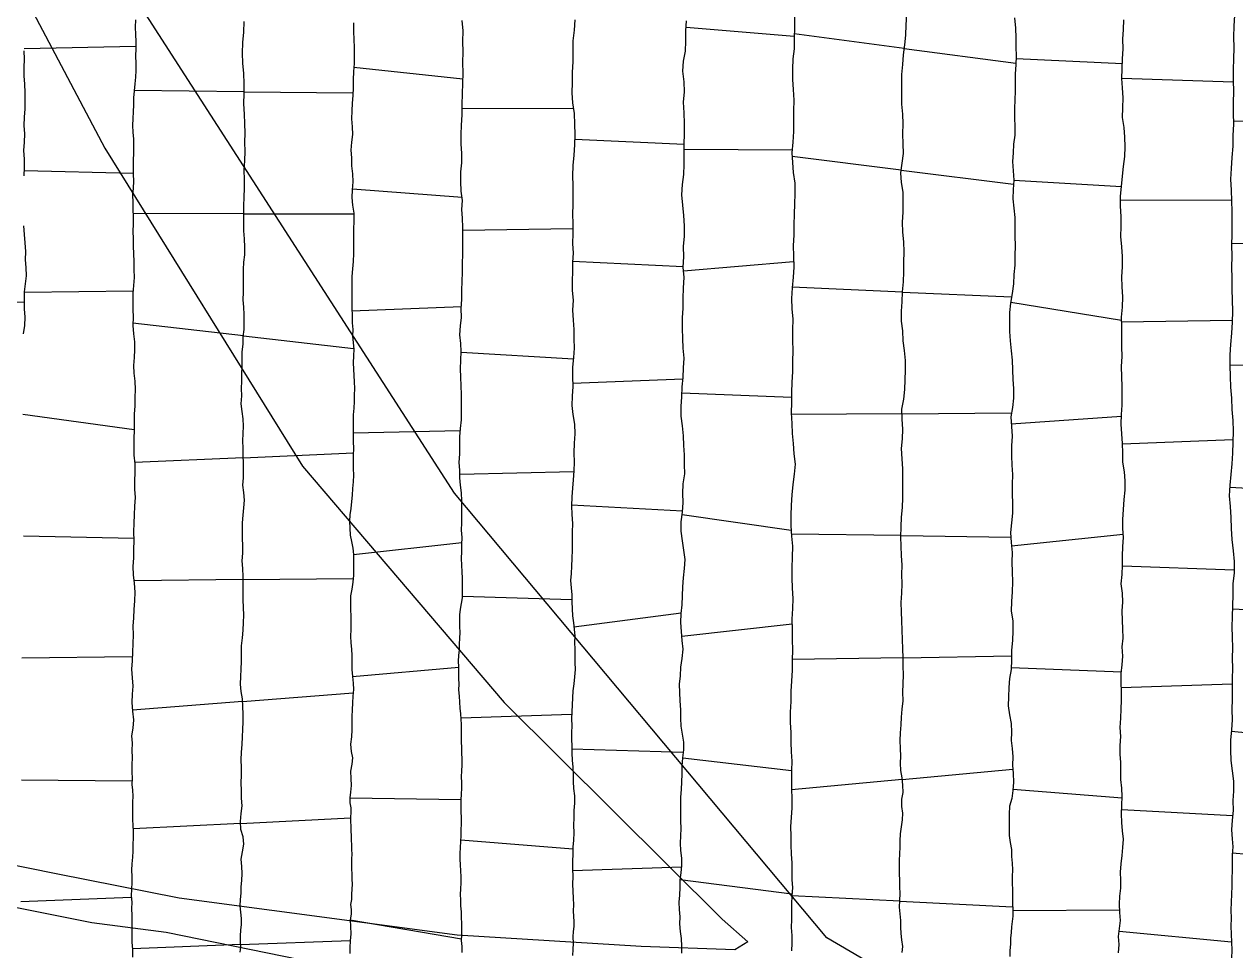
# Model space of a CAD drawing. Extents: x 703186 to 703989, y 1560402 to 1561368.
# Drawn here: x 703351.38 to 703400.97, y 1560496.38 to 1560534.31 of the extents above; entities that cross this region are included whole.
import ezdxf

# ---------------------------------------------------------------- set-up
doc = ezdxf.new("R2010")
doc.units = 0
for name, color, linetype in [('10124_2002_REAL', 30, 'Continuous'), ('AGROCAD PLL', 7, 'Continuous'), ('PANTE_2002', 7, 'Continuous')]:
    doc.layers.add(name, color=color, linetype=linetype)

msp = doc.modelspace()

# ---------------------------------------------------------------- linework, layer by layer
at = {"layer": '10124_2002_REAL'}
for points in [[(703355.9317, 1560534.4876), (703355.9219, 1560534.1834), (703355.9388, 1560533.8894), (703355.9476, 1560533.5949), (703355.9411, 1560533.3023), (703355.9364, 1560533.0095), (703355.9411, 1560532.706), (703355.9494, 1560532.4136), (703355.9355, 1560532.1366), (703355.907, 1560531.8637), (703355.8752, 1560531.5835), (703355.852, 1560531.294), (703355.8567, 1560531.0098), (703355.8336, 1560530.7281), (703355.8196, 1560530.4446), (703355.8147, 1560530.1625), (703355.8287, 1560529.8892), (703355.8456, 1560529.6024), (703355.8522, 1560529.3175), (703355.8501, 1560529.0288), (703355.8328, 1560528.7432), (703355.8305, 1560528.4619), (703355.8413, 1560528.1751), (703355.8545, 1560527.8877), (703355.8435, 1560527.5991), (703355.8114, 1560527.3131), (703355.8207, 1560527.0173), (703355.8298, 1560526.7211), (703355.8397, 1560526.4238), (703355.8367, 1560526.1276), (703355.827, 1560525.8361), (703355.8425, 1560525.5255), (703355.8339, 1560525.2191), (703355.8464, 1560524.9124), (703355.8653, 1560524.592), (703355.8619, 1560524.2647), (703355.8771, 1560523.9389), (703355.8553, 1560523.6161), (703355.8252, 1560523.2809), (703355.8291, 1560522.952), (703355.829, 1560522.6356), (703355.832, 1560522.3136), (703355.8242, 1560521.9782), (703355.8496, 1560521.6399), (703355.8891, 1560521.3104), (703355.8969, 1560520.9843), (703355.8749, 1560520.6639), (703355.8499, 1560520.3424), (703355.8704, 1560520.018), (703355.9093, 1560519.6947), (703355.9125, 1560519.3568), (703355.9081, 1560519.0241), (703355.8999, 1560518.6817), (703355.8803, 1560518.3419), (703355.8777, 1560518.0093), (703355.8725, 1560517.6818), (703355.8668, 1560517.3575), (703355.8616, 1560517.0147), (703355.8677, 1560516.6652), (703355.9071, 1560516.3145), (703355.9096, 1560515.9632), (703355.8891, 1560515.618), (703355.8964, 1560515.2784), (703355.9157, 1560514.9335), (703355.8982, 1560514.5793), (703355.8776, 1560514.2239), (703355.871, 1560513.8782), (703355.8551, 1560513.5286), (703355.8608, 1560513.1653), (703355.8443, 1560512.8179), (703355.8461, 1560512.4702), (703355.8189, 1560512.1131), (703355.8402, 1560511.771), (703355.8841, 1560511.4289), (703355.9099, 1560511.0608), (703355.8976, 1560510.7024), (703355.8632, 1560510.3513), (703355.8485, 1560510.0105), (703355.826, 1560509.6713), (703355.8359, 1560509.3146), (703355.8207, 1560508.9551), (703355.8107, 1560508.6078), (703355.7945, 1560508.2516), (703355.7742, 1560507.9023), (703355.801, 1560507.549), (703355.8219, 1560507.2122), (703355.7965, 1560506.8872), (703355.7784, 1560506.5461), (703355.816, 1560506.1908), (703355.846, 1560505.8347), (703355.8173, 1560505.4866), (703355.7755, 1560505.183), (703355.7927, 1560504.8769), (703355.7891, 1560504.5797), (703355.7967, 1560504.2851), (703355.7831, 1560503.985), (703355.7866, 1560503.6994), (703355.7912, 1560503.4301), (703355.7803, 1560503.1863), (703355.8082, 1560502.9512), (703355.8265, 1560502.7071), (703355.8079, 1560502.4664), (703355.8161, 1560502.2342), (703355.8131, 1560501.9975), (703355.806, 1560501.7567), (703355.8243, 1560501.5114), (703355.8382, 1560501.2626), (703355.8403, 1560500.9951), (703355.8253, 1560500.7323), (703355.83, 1560500.4597), (703355.8156, 1560500.2047), (703355.7864, 1560499.9371), (703355.7658, 1560499.6754), (703355.7848, 1560499.4187), (703355.7861, 1560499.1691), (703355.7751, 1560498.9051), (703355.7556, 1560498.6334), (703355.7769, 1560498.3647), (703355.7701, 1560498.093), (703355.7794, 1560497.8304), (703355.7852, 1560497.57), (703355.7872, 1560497.3001), (703355.776, 1560497.0227), (703355.783, 1560496.7286), (703355.8056, 1560496.4302), (703355.807, 1560496.1179)], [(703360.2216, 1560496.3181), (703360.2393, 1560496.5424), (703360.2306, 1560496.7698), (703360.2333, 1560496.9962), (703360.2508, 1560497.2207), (703360.273, 1560497.4498), (703360.2727, 1560497.696), (703360.2414, 1560497.957), (703360.2229, 1560498.2172), (703360.2299, 1560498.4702), (703360.2521, 1560498.7322), (703360.2539, 1560498.992), (703360.2806, 1560499.2577), (703360.3028, 1560499.5378), (703360.2851, 1560499.8222), (703360.2585, 1560500.122), (703360.3073, 1560500.4232), (703360.3668, 1560500.7356), (703360.3454, 1560501.044), (703360.2432, 1560501.3486), (703360.2264, 1560501.6743), (703360.2639, 1560501.9922), (703360.2976, 1560502.3077), (703360.2736, 1560502.6185), (703360.2657, 1560502.9361), (703360.2649, 1560503.2571), (703360.269, 1560503.5703), (703360.2746, 1560503.8822), (703360.2629, 1560504.1961), (703360.2738, 1560504.5135), (703360.3001, 1560504.8221), (703360.3132, 1560505.1355), (703360.3307, 1560505.4391), (703360.3353, 1560505.7503), (703360.3395, 1560506.0635), (703360.3327, 1560506.3783), (703360.3078, 1560506.6908), (703360.2544, 1560506.9972), (703360.2365, 1560507.2946), (703360.2456, 1560507.5995), (703360.2621, 1560507.9078), (703360.2735, 1560508.2149), (703360.274, 1560508.5329), (703360.2664, 1560508.8572), (703360.3118, 1560509.1871), (703360.3395, 1560509.5093), (703360.3512, 1560509.8192), (703360.3677, 1560510.1231), (703360.3551, 1560510.431), (703360.34, 1560510.7492), (703360.3457, 1560511.0667), (703360.3433, 1560511.381), (703360.3396, 1560511.7022), (703360.3234, 1560512.023), (703360.3003, 1560512.3396), (703360.3204, 1560512.6485), (703360.3204, 1560512.9564), (703360.3087, 1560513.2675), (703360.3067, 1560513.5815), (703360.3185, 1560513.8951), (703360.3378, 1560514.2116), (703360.3658, 1560514.5157), (703360.3895, 1560514.8226), (703360.3671, 1560515.1356), (703360.3302, 1560515.4349), (703360.3602, 1560515.7426), (703360.3574, 1560516.0363), (703360.352, 1560516.3395), (703360.3387, 1560516.6466), (703360.3353, 1560516.949), (703360.3326, 1560517.2478), (703360.3383, 1560517.5472), (703360.3482, 1560517.8492), (703360.334, 1560518.1542), (703360.3055, 1560518.4591), (703360.2635, 1560518.7733), (703360.2833, 1560519.0903), (703360.2743, 1560519.3954), (703360.2802, 1560519.6958), (703360.2915, 1560519.9973), (703360.2934, 1560520.297), (703360.2996, 1560520.6007), (703360.3056, 1560520.9026), (703360.3341, 1560521.2074), (703360.3431, 1560521.5156), (703360.3775, 1560521.8147), (703360.3792, 1560522.1215), (703360.3788, 1560522.4251), (703360.3624, 1560522.724), (703360.3455, 1560523.0288), (703360.356, 1560523.3371), (703360.3577, 1560523.6495), (703360.35, 1560523.9589), (703360.3491, 1560524.2722), (703360.3618, 1560524.5729), (703360.4042, 1560524.8707), (703360.4065, 1560525.1837), (703360.3898, 1560525.5158), (703360.3704, 1560525.8496), (703360.374, 1560526.1855), (703360.3711, 1560526.5163), (703360.3716, 1560526.8723), (703360.3801, 1560527.2291), (703360.3919, 1560527.5915), (703360.3901, 1560527.9555), (703360.3761, 1560528.3376), (703360.4087, 1560528.7287), (703360.4204, 1560529.1037), (703360.4117, 1560529.4774), (703360.4197, 1560529.8472), (703360.4107, 1560530.2381), (703360.4008, 1560530.6303), (703360.3717, 1560531.0492), (703360.3833, 1560531.4736), (703360.3876, 1560531.8764), (703360.3727, 1560532.2844), (703360.3277, 1560532.7086), (703360.3065, 1560533.1226), (703360.3218, 1560533.5558), (703360.3716, 1560533.9861), (703360.3856, 1560534.4131)], [(703364.8527, 1560534.3633), (703364.852, 1560534.0166), (703364.8678, 1560533.6835), (703364.8778, 1560533.3529), (703364.8867, 1560533.0163), (703364.8867, 1560532.694), (703364.8518, 1560532.3658), (703364.8419, 1560532.0381), (703364.8478, 1560531.7066), (703364.8304, 1560531.3921), (703364.8088, 1560531.0743), (703364.7898, 1560530.7595), (703364.7732, 1560530.4381), (703364.7985, 1560530.1125), (703364.815, 1560529.7991), (703364.779, 1560529.4845), (703364.7416, 1560529.1588), (703364.7755, 1560528.8335), (703364.7771, 1560528.5045), (703364.8098, 1560528.185), (703364.8324, 1560527.8536), (703364.8077, 1560527.5287), (703364.7855, 1560527.2107), (703364.8213, 1560526.8953), (703364.873, 1560526.572), (703364.8681, 1560526.2479), (703364.8586, 1560525.9129), (703364.8535, 1560525.582), (703364.8588, 1560525.2494), (703364.8559, 1560524.9191), (703364.8487, 1560524.6008), (703364.8166, 1560524.297), (703364.7924, 1560523.984), (703364.7924, 1560523.6656), (703364.7931, 1560523.3442), (703364.7894, 1560523.0204), (703364.7892, 1560522.6913), (703364.8025, 1560522.3639), (703364.8051, 1560522.0856), (703364.8241, 1560521.8163), (703364.8182, 1560521.5483), (703364.8397, 1560521.2694), (703364.8639, 1560520.9993), (703364.8586, 1560520.7273), (703364.8473, 1560520.4522), (703364.8538, 1560520.1872), (703364.8728, 1560519.9316), (703364.881, 1560519.6649), (703364.8927, 1560519.3927), (703364.8776, 1560519.1258), (703364.881, 1560518.8582), (703364.8635, 1560518.5896), (703364.8387, 1560518.3196), (703364.8455, 1560518.0439), (703364.8432, 1560517.7745), (703364.8496, 1560517.4983), (703364.8453, 1560517.221), (703364.852, 1560516.9447), (703364.8489, 1560516.6706), (703364.8405, 1560516.3971), (703364.8498, 1560516.1213), (703364.8526, 1560515.845), (703364.839, 1560515.573), (703364.8123, 1560515.299), (703364.8004, 1560515.0298), (703364.7686, 1560514.7645), (703364.745, 1560514.4888), (703364.7098, 1560514.2245), (703364.6989, 1560513.9588), (703364.7013, 1560513.6776), (703364.724, 1560513.3969), (703364.7768, 1560513.13), (703364.8255, 1560512.8625), (703364.8548, 1560512.5955), (703364.8623, 1560512.3224), (703364.8621, 1560512.0472), (703364.8503, 1560511.7578), (703364.8287, 1560511.4625), (703364.7847, 1560511.1824), (703364.74, 1560510.9069), (703364.7355, 1560510.6239), (703364.7339, 1560510.3512), (703364.7407, 1560510.0771), (703364.7458, 1560509.8031), (703364.7516, 1560509.5259), (703364.7343, 1560509.2559), (703364.7477, 1560508.9903), (703364.771, 1560508.7306), (703364.7914, 1560508.4634), (703364.792, 1560508.1893), (703364.79, 1560507.8984), (703364.815, 1560507.6066), (703364.8458, 1560507.3324), (703364.8503, 1560507.0678), (703364.8259, 1560506.8013), (703364.8164, 1560506.5301), (703364.8033, 1560506.2467), (703364.7838, 1560505.9738), (703364.7823, 1560505.7018), (703364.7904, 1560505.4214), (703364.7704, 1560505.1308), (703364.7387, 1560504.8345), (703364.7581, 1560504.5325), (703364.8142, 1560504.2707), (703364.7856, 1560504.0112), (703364.7331, 1560503.7305), (703364.7511, 1560503.4331), (703364.7663, 1560503.1502), (703364.7339, 1560502.8676), (703364.7131, 1560502.6373), (703364.7102, 1560502.4373), (703364.7411, 1560502.2235), (703364.7533, 1560502.0443), (703364.7401, 1560501.8526), (703364.734, 1560501.6754), (703364.7469, 1560501.476), (703364.7411, 1560501.2774), (703364.7559, 1560501.0984), (703364.7673, 1560500.9102), (703364.7722, 1560500.7145), (703364.7683, 1560500.5236), (703364.7859, 1560500.3366), (703364.7795, 1560500.1362), (703364.768, 1560499.9381), (703364.7772, 1560499.7334), (703364.7854, 1560499.5204), (703364.7918, 1560499.3079), (703364.8055, 1560499.0993), (703364.7819, 1560498.9012), (703364.7803, 1560498.6899), (703364.77, 1560498.4785), (703364.7394, 1560498.2659), (703364.7578, 1560498.0722), (703364.7625, 1560497.8818), (703364.7219, 1560497.6462), (703364.7295, 1560497.3678), (703364.744, 1560497.0711), (703364.7135, 1560496.781), (703364.7069, 1560496.5178), (703364.7074, 1560496.2628)], [(703369.3114, 1560496.3065), (703369.3046, 1560496.5596), (703369.2735, 1560496.7972), (703369.2862, 1560497.0341), (703369.2914, 1560497.2718), (703369.2885, 1560497.504), (703369.2824, 1560497.7264), (703369.275, 1560497.9722), (703369.2541, 1560498.2168), (703369.2476, 1560498.4585), (703369.2429, 1560498.6763), (703369.2519, 1560498.9131), (703369.2572, 1560499.1545), (703369.2686, 1560499.4006), (703369.2471, 1560499.6561), (703369.2316, 1560499.895), (703369.2233, 1560500.1232), (703369.2274, 1560500.3577), (703369.2379, 1560500.6003), (703369.2438, 1560500.8483), (703369.264, 1560501.0971), (703369.262, 1560501.3355), (703369.2763, 1560501.5679), (703369.2837, 1560501.823), (703369.2692, 1560502.0806), (703369.2601, 1560502.3377), (703369.2594, 1560502.5615), (703369.2795, 1560502.7939), (703369.2893, 1560503.0335), (703369.2866, 1560503.2694), (703369.2786, 1560503.5039), (703369.2898, 1560503.741), (703369.3013, 1560503.9818), (703369.2991, 1560504.2293), (703369.2869, 1560504.4678), (703369.293, 1560504.7017), (703369.2801, 1560504.9293), (703369.2723, 1560505.1603), (703369.2844, 1560505.404), (703369.2775, 1560505.6367), (703369.2638, 1560505.864), (703369.2568, 1560506.0782), (703369.2214, 1560506.3101), (703369.2034, 1560506.5558), (703369.1902, 1560506.7992), (703369.1729, 1560507.0536), (703369.1792, 1560507.2966), (703369.1692, 1560507.5246), (703369.1715, 1560507.7667), (703369.1733, 1560507.9953), (703369.1559, 1560508.2281), (703369.1742, 1560508.4655), (703369.1915, 1560508.6971), (703369.2001, 1560508.9326), (703369.2142, 1560509.1702), (703369.2218, 1560509.4133), (703369.2134, 1560509.6507), (703369.2162, 1560509.896), (703369.2155, 1560510.1353), (703369.237, 1560510.362), (703369.2773, 1560510.5913), (703369.3153, 1560510.8319), (703369.3229, 1560511.0778), (703369.318, 1560511.3514), (703369.3231, 1560511.6248), (703369.3108, 1560511.8883), (703369.2904, 1560512.1627), (703369.276, 1560512.4389), (703369.2875, 1560512.721), (703369.2975, 1560513.0055), (703369.2994, 1560513.3), (703369.282, 1560513.6027), (703369.2937, 1560513.8984), (703369.2933, 1560514.1896), (703369.2861, 1560514.485), (703369.2893, 1560514.8008), (703369.2746, 1560515.1266), (703369.2378, 1560515.4352), (703369.2101, 1560515.7375), (703369.203, 1560516.046), (703369.1831, 1560516.368), (703369.2149, 1560516.7156), (703369.2126, 1560517.076), (703369.2077, 1560517.4157), (703369.2327, 1560517.7611), (703369.2739, 1560518.1151), (703369.2803, 1560518.4622), (703369.2804, 1560518.8068), (703369.2789, 1560519.1544), (703369.2657, 1560519.5113), (703369.2535, 1560519.8563), (703369.2405, 1560520.2074), (703369.2485, 1560520.5525), (703369.2702, 1560520.9081), (703369.2554, 1560521.2432), (703369.2078, 1560521.5963), (703369.2317, 1560521.9614), (703369.2797, 1560522.3015), (703369.2684, 1560522.6743), (703369.2891, 1560523.0431), (703369.2881, 1560523.4174), (703369.306, 1560523.7825), (703369.3237, 1560524.1549), (703369.3137, 1560524.5223), (703369.3285, 1560524.8753), (703369.3352, 1560525.2337), (703369.3316, 1560525.6107), (703369.3261, 1560525.9917), (703369.3179, 1560526.3705), (703369.2981, 1560526.7211), (703369.322, 1560527.0957), (703369.2668, 1560527.4792), (703369.2484, 1560527.8698), (703369.2511, 1560528.2589), (703369.2851, 1560528.633), (703369.2873, 1560529.0177), (703369.2698, 1560529.4081), (703369.2694, 1560529.7941), (703369.277, 1560530.1823), (703369.3012, 1560530.5998), (703369.3019, 1560531.0236), (703369.3136, 1560531.4583), (703369.3286, 1560531.8908), (703369.3412, 1560532.3075), (703369.3318, 1560532.7407), (703369.3507, 1560533.1748), (703369.3363, 1560533.6048), (703369.344, 1560534.0376), (703369.3049, 1560534.4601)], [(703373.9126, 1560534.4932), (703373.8831, 1560534.0589), (703373.8405, 1560533.6251), (703373.8322, 1560533.1912), (703373.8405, 1560532.7639), (703373.8136, 1560532.3484), (703373.8022, 1560531.9188), (703373.7917, 1560531.497), (703373.8192, 1560531.0835), (703373.8895, 1560530.6556), (703373.9034, 1560530.2233), (703373.9208, 1560529.7991), (703373.9018, 1560529.37), (703373.8796, 1560528.9457), (703373.8397, 1560528.5204), (703373.8231, 1560528.1044), (703373.8293, 1560527.7083), (703373.8359, 1560527.2979), (703373.8307, 1560526.9104), (703373.8238, 1560526.5411), (703373.8396, 1560526.1401), (703373.8388, 1560525.7419), (703373.8216, 1560525.3345), (703373.8434, 1560524.9414), (703373.8255, 1560524.5612), (703373.8178, 1560524.1916), (703373.807, 1560523.7989), (703373.8069, 1560523.4092), (703373.8495, 1560523.0155), (703373.8156, 1560522.6019), (703373.8536, 1560522.1936), (703373.8719, 1560521.8073), (703373.8752, 1560521.429), (703373.8837, 1560521.0465), (703373.8631, 1560520.6651), (703373.8274, 1560520.2697), (703373.8176, 1560519.8753), (703373.8323, 1560519.4839), (703373.8104, 1560519.0838), (703373.7892, 1560518.6976), (703373.8403, 1560518.3245), (703373.9023, 1560517.9342), (703373.9137, 1560517.5439), (703373.8841, 1560517.1552), (703373.8776, 1560516.7559), (703373.8881, 1560516.3778), (703373.8713, 1560516.026), (703373.8421, 1560515.6622), (703373.8277, 1560515.3124), (703373.7926, 1560514.957), (703373.7738, 1560514.5968), (703373.792, 1560514.2431), (703373.8208, 1560513.8749), (703373.8016, 1560513.5089), (703373.8028, 1560513.1416), (703373.8071, 1560512.7908), (703373.7993, 1560512.437), (703373.7854, 1560512.1176), (703373.7619, 1560511.8254), (703373.7463, 1560511.5295), (703373.7728, 1560511.2392), (703373.7889, 1560510.9479), (703373.7946, 1560510.6654), (703373.8047, 1560510.3813), (703373.8266, 1560510.0911), (703373.8561, 1560509.8075), (703373.8915, 1560509.537), (703373.9161, 1560509.2621), (703373.9074, 1560508.9925), (703373.9202, 1560508.7273), (703373.9229, 1560508.4505), (703373.9213, 1560508.1744), (703373.9241, 1560507.8908), (703373.8993, 1560507.5966), (703373.8787, 1560507.3041), (703373.8353, 1560507.0137), (703373.8224, 1560506.7305), (703373.8054, 1560506.4462), (703373.7876, 1560506.1628), (703373.7811, 1560505.8761), (703373.7971, 1560505.5904), (703373.7821, 1560505.3157), (703373.7748, 1560505.0345), (703373.7977, 1560504.7507), (703373.7886, 1560504.462), (703373.8022, 1560504.1759), (703373.8319, 1560503.8886), (703373.8551, 1560503.5955), (703373.8445, 1560503.3126), (703373.8681, 1560503.0175), (703373.9055, 1560502.722), (703373.8982, 1560502.4184), (703373.8794, 1560502.1222), (703373.8733, 1560501.8214), (703373.8681, 1560501.5137), (703373.8779, 1560501.2047), (703373.865, 1560500.9081), (703373.8376, 1560500.6188), (703373.8318, 1560500.3286), (703373.8218, 1560500.0419), (703373.8198, 1560499.7289), (703373.8309, 1560499.4184), (703373.8225, 1560499.1101), (703373.8307, 1560498.8192), (703373.8484, 1560498.5346), (703373.8584, 1560498.2643), (703373.8546, 1560498.0074), (703373.8635, 1560497.7785), (703373.8703, 1560497.5771), (703373.8729, 1560497.37), (703373.8505, 1560497.1662), (703373.8402, 1560496.9437), (703373.8481, 1560496.6838), (703373.8373, 1560496.4307), (703373.8167, 1560496.1852)], [(703378.2999, 1560496.2741), (703378.2928, 1560496.564), (703378.2894, 1560496.876), (703378.249, 1560497.1729), (703378.2144, 1560497.4756), (703378.2305, 1560497.774), (703378.2041, 1560498.0667), (703378.1869, 1560498.3616), (703378.2212, 1560498.654), (703378.2252, 1560498.9616), (703378.2273, 1560499.2718), (703378.2664, 1560499.5749), (703378.3029, 1560499.8752), (703378.3027, 1560500.1751), (703378.2515, 1560500.4785), (703378.2361, 1560500.782), (703378.2595, 1560501.0808), (703378.2711, 1560501.3865), (703378.2548, 1560501.7039), (703378.2512, 1560502.0337), (703378.2597, 1560502.3529), (703378.2564, 1560502.6623), (703378.2789, 1560502.9834), (703378.2989, 1560503.3), (703378.3052, 1560503.6109), (703378.3135, 1560503.9373), (703378.3398, 1560504.2763), (703378.3784, 1560504.6027), (703378.3765, 1560504.9201), (703378.3278, 1560505.2422), (703378.2732, 1560505.5776), (703378.2587, 1560505.9032), (703378.2531, 1560506.2455), (703378.2355, 1560506.6034), (703378.2169, 1560506.9558), (703378.204, 1560507.2959), (703378.2374, 1560507.6347), (703378.2625, 1560507.9837), (703378.3123, 1560508.3455), (703378.3482, 1560508.7191), (703378.3171, 1560509.0808), (703378.2774, 1560509.4432), (703378.2516, 1560509.8145), (703378.2648, 1560510.182), (703378.3085, 1560510.5428), (703378.3177, 1560510.9107), (703378.3339, 1560511.2748), (703378.3653, 1560511.645), (703378.4087, 1560512.0226), (703378.4386, 1560512.3988), (703378.3843, 1560512.7756), (703378.3298, 1560513.1586), (703378.2724, 1560513.5486), (703378.2638, 1560513.9369), (703378.3192, 1560514.3278), (703378.3536, 1560514.7222), (703378.3402, 1560515.1021), (703378.3517, 1560515.4967), (703378.4188, 1560515.8962), (703378.411, 1560516.2881), (703378.4029, 1560516.6761), (703378.3834, 1560517.065), (703378.3586, 1560517.4544), (703378.3182, 1560517.8614), (703378.2756, 1560518.2662), (703378.2744, 1560518.6581), (703378.2923, 1560519.0595), (703378.308, 1560519.4573), (703378.3557, 1560519.8394), (703378.3683, 1560520.2397), (703378.3884, 1560520.6374), (703378.3508, 1560521.0402), (703378.3363, 1560521.4481), (703378.3224, 1560521.8535), (703378.3235, 1560522.2842), (703378.3488, 1560522.6873), (703378.3582, 1560523.0866), (703378.3682, 1560523.5121), (703378.3865, 1560523.9341), (703378.3499, 1560524.3601), (703378.3759, 1560524.7788), (703378.3695, 1560525.2078), (703378.4056, 1560525.6384), (703378.4019, 1560526.0567), (703378.3776, 1560526.481), (703378.3413, 1560526.8983), (703378.2919, 1560527.3184), (703378.3281, 1560527.7474), (703378.3773, 1560528.1565), (703378.3993, 1560528.5609), (703378.3951, 1560528.9862), (703378.3984, 1560529.3985), (703378.4047, 1560529.8212), (703378.408, 1560530.2455), (703378.3885, 1560530.677), (703378.3633, 1560531.1128), (703378.4091, 1560531.5335), (703378.3962, 1560531.9479), (703378.3336, 1560532.3824), (703378.368, 1560532.7911), (703378.4487, 1560533.2045), (703378.4546, 1560533.6125), (703378.4565, 1560534.0305), (703378.4913, 1560534.4503)], [(703382.9131, 1560534.5908), (703382.9101, 1560534.1723), (703382.8927, 1560533.7362), (703382.8917, 1560533.3016), (703382.8451, 1560532.8882), (703382.8219, 1560532.4674), (703382.8233, 1560532.0494), (703382.8517, 1560531.6311), (703382.8776, 1560531.2036), (703382.8702, 1560530.7651), (703382.8615, 1560530.3365), (703382.8645, 1560529.912), (703382.8352, 1560529.4825), (703382.7982, 1560529.0493), (703382.829, 1560528.6422), (703382.8529, 1560528.2313), (703382.9171, 1560527.7992), (703382.9185, 1560527.3712), (703382.9092, 1560526.9583), (703382.8908, 1560526.5295), (703382.8882, 1560526.0944), (703382.8862, 1560525.6767), (703382.8555, 1560525.2429), (703382.8628, 1560524.8093), (703382.8859, 1560524.3685), (703382.8558, 1560523.9465), (703382.8171, 1560523.5127), (703382.7858, 1560523.0749), (703382.7952, 1560522.6601), (703382.8352, 1560522.2368), (703382.8294, 1560521.7951), (703382.8289, 1560521.3666), (703382.8399, 1560520.9456), (703382.8275, 1560520.5049), (703382.8325, 1560520.079), (703382.796, 1560519.6571), (703382.7914, 1560519.2369), (703382.7855, 1560518.8258), (703382.7687, 1560518.3937), (703382.7958, 1560517.9681), (703382.8165, 1560517.5577), (703382.8594, 1560517.1408), (703382.8795, 1560516.7149), (703382.9368, 1560516.2966), (703382.8948, 1560515.882), (703382.8459, 1560515.4653), (703382.802, 1560515.0431), (703382.7676, 1560514.6181), (703382.7599, 1560514.1963), (703382.759, 1560513.7747), (703382.7887, 1560513.3489), (703382.8258, 1560512.9357), (703382.8162, 1560512.4946), (703382.8017, 1560512.0588), (703382.795, 1560511.6463), (703382.8131, 1560511.2187), (703382.8404, 1560510.7949), (703382.8256, 1560510.3879), (703382.8023, 1560509.9464), (703382.8151, 1560509.5335), (703382.8096, 1560509.1121), (703382.8246, 1560508.6959), (703382.8091, 1560508.2742), (703382.812, 1560507.8625), (703382.7886, 1560507.4213), (703382.7625, 1560506.9987), (703382.7532, 1560506.5771), (703382.7346, 1560506.1523), (703382.7335, 1560505.722), (703382.762, 1560505.3194), (703382.7657, 1560504.9175), (703382.7754, 1560504.5253), (703382.7934, 1560504.1405), (703382.793, 1560503.7515), (703382.7893, 1560503.3637), (703382.7923, 1560503.0015), (703382.7952, 1560502.6047), (703382.802, 1560502.2155), (703382.7677, 1560501.8438), (703382.7407, 1560501.4554), (703382.7627, 1560501.0834), (703382.7605, 1560500.7105), (703382.7689, 1560500.3311), (703382.7944, 1560499.9718), (703382.7986, 1560499.6287), (703382.8004, 1560499.2797), (703382.8243, 1560498.9641), (703382.7942, 1560498.6297), (703382.7814, 1560498.297), (703382.7918, 1560497.9772), (703382.7842, 1560497.6611), (703382.7746, 1560497.3346), (703382.796, 1560497.0096), (703382.8035, 1560496.6913), (703382.7796, 1560496.3752)], [(703387.319, 1560496.3027), (703387.3392, 1560496.5533), (703387.3072, 1560496.8267), (703387.2789, 1560497.0877), (703387.2628, 1560497.3491), (703387.2583, 1560497.6218), (703387.2382, 1560497.8889), (703387.208, 1560498.1664), (703387.2216, 1560498.44), (703387.2315, 1560498.7159), (703387.2268, 1560498.999), (703387.224, 1560499.2622), (703387.211, 1560499.5265), (703387.2023, 1560499.7992), (703387.2065, 1560500.0724), (703387.2248, 1560500.3457), (703387.24, 1560500.6141), (703387.2391, 1560500.8844), (703387.2481, 1560501.1658), (703387.2921, 1560501.4458), (703387.3296, 1560501.7349), (703387.3417, 1560502.0091), (703387.2992, 1560502.2878), (703387.3015, 1560502.578), (703387.3529, 1560502.8607), (703387.3403, 1560503.1553), (703387.3128, 1560503.4527), (703387.2616, 1560503.7607), (703387.2456, 1560504.0588), (703387.2582, 1560504.3511), (703387.2525, 1560504.6608), (703387.238, 1560504.9793), (703387.252, 1560505.3043), (703387.2789, 1560505.6314), (703387.2867, 1560505.9423), (703387.3231, 1560506.2732), (703387.3571, 1560506.6115), (703387.3459, 1560506.9623), (703387.3582, 1560507.3086), (703387.3688, 1560507.6756), (703387.3589, 1560508.024), (703387.353, 1560508.3763), (703387.3429, 1560508.7438), (703387.3347, 1560509.1201), (703387.3136, 1560509.4988), (703387.2962, 1560509.8822), (703387.2852, 1560510.2465), (703387.2759, 1560510.6291), (703387.3013, 1560511.0177), (703387.3161, 1560511.3968), (703387.307, 1560511.7802), (703387.31, 1560512.1661), (703387.2953, 1560512.5527), (703387.2704, 1560512.9389), (703387.2685, 1560513.3279), (703387.2743, 1560513.7335), (703387.288, 1560514.1281), (703387.3239, 1560514.5279), (703387.3394, 1560514.9189), (703387.3464, 1560515.3301), (703387.3463, 1560515.7201), (703387.3416, 1560516.1077), (703387.3128, 1560516.5221), (703387.2922, 1560516.9372), (703387.3277, 1560517.3312), (703387.346, 1560517.7308), (703387.3099, 1560518.1368), (703387.3065, 1560518.5557), (703387.3813, 1560518.9631), (703387.422, 1560519.3612), (703387.4385, 1560519.7491), (703387.4476, 1560520.1498), (703387.4477, 1560520.5438), (703387.4052, 1560520.9452), (703387.3591, 1560521.3479), (703387.3375, 1560521.754), (703387.2895, 1560522.1581), (703387.2836, 1560522.5552), (703387.3163, 1560522.9446), (703387.3342, 1560523.348), (703387.3684, 1560523.7631), (703387.3914, 1560524.1712), (703387.3881, 1560524.5738), (703387.4031, 1560524.9889), (703387.3812, 1560525.4028), (703387.3499, 1560525.7995), (703387.3279, 1560526.1986), (703387.3526, 1560526.6154), (703387.3617, 1560527.0245), (703387.3544, 1560527.4332), (703387.285, 1560527.8238), (703387.268, 1560528.221), (703387.317, 1560528.6154), (703387.365, 1560529.0115), (703387.3522, 1560529.4174), (703387.3427, 1560529.8252), (703387.3589, 1560530.2277), (703387.3444, 1560530.6319), (703387.3029, 1560531.0414), (703387.3039, 1560531.4498), (703387.3041, 1560531.8484), (703387.3054, 1560532.2532), (703387.3434, 1560532.6543), (703387.3678, 1560533.0609), (703387.4207, 1560533.4641), (703387.4708, 1560533.8647), (703387.474, 1560534.2827), (703387.504, 1560534.7085)], [(703391.9098, 1560534.5717), (703391.9505, 1560534.1439), (703391.9657, 1560533.7489), (703391.9644, 1560533.3688), (703391.9864, 1560533.0154), (703391.968, 1560532.641), (703391.9442, 1560532.2782), (703391.9447, 1560531.9278), (703391.9452, 1560531.5726), (703391.931, 1560531.2085), (703391.9159, 1560530.8568), (703391.9127, 1560530.4817), (703391.9238, 1560530.1236), (703391.922, 1560529.7651), (703391.879, 1560529.3966), (703391.8563, 1560529.0475), (703391.8322, 1560528.6847), (703391.8591, 1560528.3037), (703391.8885, 1560527.9233), (703391.8658, 1560527.5367), (703391.8493, 1560527.1585), (703391.8835, 1560526.783), (703391.9283, 1560526.392), (703391.9244, 1560526.0112), (703391.9308, 1560525.6323), (703391.9374, 1560525.2387), (703391.9283, 1560524.8429), (703391.9218, 1560524.448), (703391.8895, 1560524.0605), (703391.8733, 1560523.6813), (703391.8164, 1560523.2835), (703391.7531, 1560522.8943), (703391.7083, 1560522.5066), (703391.7087, 1560522.1187), (703391.712, 1560521.7333), (703391.737, 1560521.3486), (703391.7851, 1560520.9396), (703391.8238, 1560520.5579), (703391.8372, 1560520.1652), (703391.844, 1560519.765), (703391.8688, 1560519.3946), (703391.8708, 1560519.0046), (703391.8312, 1560518.615), (703391.7655, 1560518.2312), (703391.7922, 1560517.8395), (703391.819, 1560517.4429), (703391.7936, 1560517.043), (703391.7854, 1560516.6432), (703391.8017, 1560516.2625), (703391.8317, 1560515.8743), (703391.8223, 1560515.4714), (703391.818, 1560515.0873), (703391.8289, 1560514.6882), (703391.8378, 1560514.2962), (703391.7923, 1560513.8936), (703391.7516, 1560513.4999), (703391.7828, 1560513.0958), (703391.8253, 1560512.688), (703391.8055, 1560512.2897), (703391.8128, 1560511.8957), (703391.827, 1560511.4809), (703391.8151, 1560511.0743), (703391.7869, 1560510.6819), (703391.7832, 1560510.2766), (703391.8402, 1560509.8805), (703391.841, 1560509.4729), (703391.8276, 1560509.0748), (703391.7888, 1560508.6882), (703391.797, 1560508.2841), (703391.7819, 1560507.8975), (703391.7134, 1560507.5219), (703391.6843, 1560507.1514), (703391.6712, 1560506.7789), (703391.6584, 1560506.3985), (703391.7112, 1560506.0372), (703391.7811, 1560505.6839), (703391.788, 1560505.3256), (703391.7746, 1560504.9871), (703391.8257, 1560504.6577), (703391.8403, 1560504.3111), (703391.8321, 1560503.9723), (703391.8618, 1560503.6314), (703391.876, 1560503.2842), (703391.8487, 1560502.9428), (703391.81, 1560502.6086), (703391.716, 1560502.2949), (703391.6919, 1560501.9767), (703391.7019, 1560501.6697), (703391.6987, 1560501.3797), (703391.6955, 1560501.0934), (703391.7397, 1560500.8074), (703391.7945, 1560500.5274), (703391.795, 1560500.244), (703391.8259, 1560499.9589), (703391.8302, 1560499.685), (703391.8141, 1560499.4184), (703391.8196, 1560499.1479), (703391.8274, 1560498.8774), (703391.8304, 1560498.6003), (703391.8264, 1560498.3232), (703391.85, 1560498.0484), (703391.8512, 1560497.8015), (703391.8217, 1560497.5699), (703391.7927, 1560497.3615), (703391.7774, 1560497.1315), (703391.756, 1560496.8919), (703391.7473, 1560496.6445), (703391.7249, 1560496.3902), (703391.7262, 1560496.1394)], [(703396.1754, 1560496.2964), (703396.1925, 1560496.631), (703396.1762, 1560496.9628), (703396.2075, 1560497.2884), (703396.2558, 1560497.6123), (703396.2299, 1560497.9385), (703396.2128, 1560498.2812), (703396.2242, 1560498.6119), (703396.273, 1560498.9404), (703396.2733, 1560499.2736), (703396.2552, 1560499.6015), (703396.2805, 1560499.9426), (703396.3214, 1560500.2825), (703396.3538, 1560500.6101), (703396.3712, 1560500.9501), (703396.3338, 1560501.2862), (703396.3129, 1560501.6276), (703396.2945, 1560501.9779), (703396.3145, 1560502.3415), (703396.3248, 1560502.6893), (703396.3041, 1560503.0398), (703396.27, 1560503.392), (703396.2609, 1560503.7443), (703396.2645, 1560504.0861), (703396.2462, 1560504.4295), (703396.2457, 1560504.7783), (703396.2616, 1560505.1511), (703396.2414, 1560505.5235), (703396.265, 1560505.898), (703396.2754, 1560506.2771), (703396.2949, 1560506.6263), (703396.2902, 1560506.985), (703396.278, 1560507.3624), (703396.284, 1560507.7337), (703396.3254, 1560508.0898), (703396.3514, 1560508.4402), (703396.3176, 1560508.8167), (703396.3567, 1560509.1779), (703396.3463, 1560509.5511), (703396.3346, 1560509.9005), (703396.3194, 1560510.2877), (703396.3504, 1560510.6438), (703396.3332, 1560511.0139), (703396.2872, 1560511.3994), (703396.3183, 1560511.7817), (703396.332, 1560512.1587), (703396.3357, 1560512.5338), (703396.3524, 1560512.9306), (703396.3764, 1560513.2951), (703396.3519, 1560513.6607), (703396.3548, 1560514.0384), (703396.3746, 1560514.4477), (703396.4038, 1560514.8528), (703396.4396, 1560515.2367), (703396.442, 1560515.61), (703396.4122, 1560515.9857), (703396.3547, 1560516.3801), (703396.3472, 1560516.7577), (703396.3322, 1560517.1496), (703396.3018, 1560517.5406), (703396.2747, 1560517.9352), (703396.2969, 1560518.3288), (703396.3221, 1560518.7108), (703396.3174, 1560519.0941), (703396.3279, 1560519.4756), (703396.3059, 1560519.8746), (703396.2905, 1560520.2972), (703396.318, 1560520.7016), (703396.3021, 1560521.0995), (703396.3027, 1560521.5149), (703396.3021, 1560521.9317), (703396.2965, 1560522.3224), (703396.339, 1560522.7264), (703396.356, 1560523.1514), (703396.3267, 1560523.5565), (703396.3043, 1560523.9605), (703396.3333, 1560524.3768), (703396.3376, 1560524.7974), (703396.3107, 1560525.2013), (703396.2742, 1560525.6154), (703396.2853, 1560526.0321), (703396.2747, 1560526.4421), (703396.2522, 1560526.8611), (703396.2531, 1560527.275), (703396.2976, 1560527.67), (703396.3345, 1560528.0826), (703396.3833, 1560528.4882), (703396.4318, 1560528.89), (703396.441, 1560529.2851), (703396.4247, 1560529.6805), (703396.4107, 1560530.08), (703396.3358, 1560530.4865), (703396.344, 1560530.8902), (703396.3595, 1560531.2973), (703396.332, 1560531.6982), (703396.3075, 1560532.0816), (703396.3205, 1560532.4856), (703396.3424, 1560532.8907), (703396.3626, 1560533.2991), (703396.3536, 1560533.6937), (703396.3793, 1560534.0931), (703396.3915, 1560534.486)], [(703400.914, 1560534.6796), (703400.89, 1560534.2229), (703400.8818, 1560533.7854), (703400.8947, 1560533.3407), (703400.8765, 1560532.8899), (703400.863, 1560532.4514), (703400.8637, 1560532.0107), (703400.8801, 1560531.5508), (703400.8694, 1560531.1017), (703400.862, 1560530.6667), (703400.8777, 1560530.2172), (703400.8523, 1560529.756), (703400.8547, 1560529.3116), (703400.8103, 1560528.8537), (703400.7799, 1560528.4034), (703400.7574, 1560527.9602), (703400.779, 1560527.5201), (703400.8033, 1560527.0808), (703400.8146, 1560526.6398), (703400.8099, 1560526.1761), (703400.8078, 1560525.7128), (703400.8023, 1560525.269), (703400.8145, 1560524.8115), (703400.7982, 1560524.3615), (703400.8122, 1560523.911), (703400.8124, 1560523.4589), (703400.8248, 1560523.011), (703400.841, 1560522.5642), (703400.8268, 1560522.1126), (703400.8023, 1560521.6547), (703400.7629, 1560521.2032), (703400.727, 1560520.778), (703400.7328, 1560520.3346), (703400.7427, 1560519.8898), (703400.7568, 1560519.4482), (703400.7995, 1560518.9956), (703400.8161, 1560518.5373), (703400.8486, 1560518.0919), (703400.8622, 1560517.6487), (703400.856, 1560517.1979), (703400.833, 1560516.747), (703400.8128, 1560516.3126), (703400.7669, 1560515.8732), (703400.7246, 1560515.4374), (703400.7011, 1560514.9992), (703400.7403, 1560514.5607), (703400.7691, 1560514.1149), (703400.7799, 1560513.6699), (703400.808, 1560513.2106), (703400.8636, 1560512.7521), (703400.903, 1560512.3072), (703400.9032, 1560511.8555), (703400.8493, 1560511.3933), (703400.8461, 1560510.9536), (703400.8426, 1560510.4982), (703400.821, 1560510.0537), (703400.8053, 1560509.6424), (703400.8183, 1560509.2153), (703400.8402, 1560508.7778), (703400.8207, 1560508.3607), (703400.8388, 1560507.9396), (703400.8285, 1560507.5282), (703400.8232, 1560507.1005), (703400.8197, 1560506.6783), (703400.8145, 1560506.2535), (703400.8183, 1560505.8359), (703400.7957, 1560505.4249), (703400.755, 1560505.0039), (703400.7619, 1560504.5841), (703400.7736, 1560504.1624), (703400.8217, 1560503.7474), (703400.8785, 1560503.3173), (703400.8809, 1560502.9054), (703400.85, 1560502.5231), (703400.8605, 1560502.1226), (703400.8203, 1560501.7215), (703400.7971, 1560501.3276), (703400.8202, 1560500.9595), (703400.848, 1560500.6287), (703400.8203, 1560500.309), (703400.8255, 1560499.9911), (703400.829, 1560499.6665), (703400.8169, 1560499.3383), (703400.8071, 1560499.0193), (703400.8043, 1560498.6913), (703400.7822, 1560498.3678), (703400.7691, 1560498.0398), (703400.7831, 1560497.7064), (703400.7771, 1560497.3836), (703400.7789, 1560497.052), (703400.7973, 1560496.7238), (703400.8059, 1560496.4069), (703400.7961, 1560496.0782)], [(703351.3755, 1560528.097), (703351.3848, 1560528.4454), (703351.3844, 1560528.783), (703351.3684, 1560529.1328), (703351.3872, 1560529.4758), (703351.3964, 1560529.8177), (703351.3769, 1560530.1668), (703351.3828, 1560530.5053), (703351.4214, 1560530.8444), (703351.417, 1560531.18), (703351.4114, 1560531.5175), (703351.4001, 1560531.8576), (703351.3807, 1560532.1977), (703351.3768, 1560532.5349), (703351.3947, 1560532.8748), (703351.3743, 1560533.2142)], [(703351.3517, 1560521.6286), (703351.4008, 1560521.9697), (703351.4104, 1560522.3108), (703351.3948, 1560522.6622), (703351.3946, 1560523.0097), (703351.3901, 1560523.351), (703351.4322, 1560523.674), (703351.4644, 1560524.01), (703351.46, 1560524.3428), (703351.4352, 1560524.6648), (703351.4407, 1560525.0092), (703351.4125, 1560525.3589), (703351.3856, 1560525.699), (703351.3669, 1560526.0491)]]:
    msp.add_lwpolyline(points, dxfattribs=at)
at = {"layer": 'AGROCAD PLL', "color": 5, "true_color": 0x0000ff}
for points in [[(703378.469, 1560534.1811), (703382.8958, 1560533.8141)], [(703391.9812, 1560532.9093), (703396.3318, 1560532.6955)], [(703378.3968, 1560529.1993), (703382.808, 1560529.164)], [(703391.8881, 1560527.9173), (703396.2963, 1560527.6585)], [(703391.8881, 1560527.9173), (703396.2966, 1560527.6585)], [(703351.3903, 1560523.3348), (703355.8353, 1560523.3934)], [(703364.8477, 1560517.5798), (703369.2269, 1560517.6812)], [(703360.3424, 1560516.5613), (703355.901, 1560516.369)], [(703373.878, 1560509.64), (703378.2687, 1560510.2146)], [(703400.8364, 1560510.3713), (703405.2767, 1560510.1555)], [(703387.353, 1560508.3754), (703391.7936, 1560508.4498)], [(703387.353, 1560508.3754), (703391.7936, 1560508.4498)], [(703364.8146, 1560507.6118), (703369.1732, 1560507.9853)], [(703364.8146, 1560507.6118), (703369.174, 1560507.9853)], [(703360.2307, 1560501.5916), (703355.8325, 1560501.3647)], [(703387.2198, 1560498.4042), (703382.7937, 1560498.6242)], [(703387.2198, 1560498.4042), (703382.794, 1560498.6241)], [(703391.8501, 1560498.0269), (703396.2244, 1560498.0481)], [(703360.236, 1560496.6283), (703355.8034, 1560496.4587)]]:
    msp.add_lwpolyline(points, dxfattribs=at)
at = {"layer": 'AGROCAD PLL', "color": 3, "true_color": 0x00ff00}
for points in [[(703387.4017, 1560533.3189), (703382.8996, 1560533.9096)], [(703364.8713, 1560532.549), (703369.3342, 1560532.0744)], [(703360.384, 1560531.5428), (703355.8758, 1560531.5909)], [(703360.384, 1560531.5428), (703355.876, 1560531.5909)], [(703360.384, 1560531.5428), (703364.8361, 1560531.4953)], [(703360.384, 1560531.5428), (703364.8361, 1560531.4953)], [(703400.8735, 1560530.3378), (703405.3783, 1560530.4951)], [(703373.9121, 1560529.6016), (703378.3984, 1560529.4029)], [(703373.9121, 1560529.6016), (703378.3985, 1560529.4029)], [(703387.2818, 1560528.3318), (703382.8105, 1560528.8873)], [(703351.3816, 1560528.3263), (703355.8401, 1560528.2073)], [(703364.8103, 1560527.5631), (703369.3039, 1560527.2215)], [(703396.2528, 1560527.1174), (703400.8018, 1560527.1075)], [(703360.3711, 1560526.5465), (703355.8354, 1560526.5528)], [(703360.3711, 1560526.5465), (703364.8725, 1560526.5402)], [(703360.3711, 1560526.5465), (703364.8725, 1560526.5402)], [(703369.3278, 1560525.8757), (703373.8392, 1560525.9409)], [(703373.8276, 1560524.6064), (703378.352, 1560524.3934)], [(703378.3626, 1560524.2125), (703382.8738, 1560524.6001)], [(703387.3341, 1560523.3447), (703382.82, 1560523.545)], [(703387.3341, 1560523.3447), (703391.7942, 1560523.1468)], [(703387.3341, 1560523.3447), (703391.7942, 1560523.1468)], [(703364.794, 1560522.5732), (703369.2729, 1560522.7551)], [(703396.2993, 1560522.1261), (703400.8293, 1560522.191)], [(703360.3475, 1560521.5537), (703364.8607, 1560521.0346)], [(703360.3475, 1560521.5537), (703364.8607, 1560521.0346)], [(703373.8274, 1560519.6152), (703378.3489, 1560519.785)], [(703378.2987, 1560519.221), (703382.7886, 1560519.0438)], [(703387.3081, 1560518.3642), (703382.7729, 1560518.3274)], [(703387.3081, 1560518.3642), (703391.7945, 1560518.4006)], [(703387.3081, 1560518.3642), (703391.7945, 1560518.4006)], [(703391.7846, 1560517.9511), (703396.2929, 1560518.2584)], [(703396.3329, 1560517.132), (703400.8575, 1560517.3051)], [(703360.3424, 1560516.5613), (703364.8499, 1560516.7565)], [(703360.3424, 1560516.5613), (703364.8499, 1560516.7565)], [(703378.3061, 1560514.2357), (703382.771, 1560513.6029)], [(703351.3452, 1560513.3624), (703355.8592, 1560513.2699)], [(703364.8543, 1560512.5996), (703369.298, 1560513.0873)], [(703387.2691, 1560513.3716), (703382.7826, 1560513.4358)], [(703387.2691, 1560513.3716), (703391.7665, 1560513.3073)], [(703387.2691, 1560513.3716), (703391.7665, 1560513.3073)], [(703360.3411, 1560511.5713), (703355.8724, 1560511.5198)], [(703360.3411, 1560511.5713), (703364.8404, 1560511.6231)], [(703360.3411, 1560511.5713), (703364.8404, 1560511.6231)], [(703369.3174, 1560510.8992), (703373.7927, 1560510.7609)], [(703378.2974, 1560509.261), (703382.8082, 1560509.7552)], [(703351.275, 1560508.3667), (703355.8022, 1560508.4219)], [(703387.353, 1560508.3754), (703382.81, 1560508.2993)], [(703391.7848, 1560507.9717), (703396.2912, 1560507.7957)], [(703396.2847, 1560507.1566), (703400.8257, 1560507.3034)], [(703360.3164, 1560506.5833), (703364.8389, 1560506.9437)], [(703360.3164, 1560506.5833), (703364.8389, 1560506.9437)], [(703360.3164, 1560506.5833), (703355.8124, 1560506.2244)], [(703369.2622, 1560505.9143), (703373.7853, 1560506.0621)], [(703400.7908, 1560505.3746), (703405.2979, 1560504.9389)], [(703378.3406, 1560504.283), (703382.793, 1560503.7564)], [(703378.3406, 1560504.283), (703382.793, 1560503.7564)], [(703387.3189, 1560503.3869), (703391.8466, 1560503.8056)], [(703387.3189, 1560503.3869), (703391.8466, 1560503.8056)], [(703351.264, 1560503.3776), (703355.7869, 1560503.3336)], [(703387.3189, 1560503.3869), (703382.7925, 1560502.9684)], [(703364.7131, 1560502.6351), (703369.2594, 1560502.5692)], [(703364.7131, 1560502.6351), (703369.2601, 1560502.5692)], [(703391.8531, 1560502.9974), (703396.3233, 1560502.64)], [(703396.3046, 1560502.1624), (703400.8395, 1560501.9129)], [(703360.2307, 1560501.5916), (703364.7391, 1560501.8242)], [(703360.2307, 1560501.5916), (703364.7391, 1560501.8242)], [(703400.8273, 1560500.3899), (703405.3111, 1560500.0015)], [(703373.8223, 1560499.6599), (703378.2962, 1560499.8199)], [(703351.2349, 1560498.3898), (703355.7602, 1560498.575)], [(703360.236, 1560496.6283), (703364.7155, 1560496.7997)], [(703360.236, 1560496.6283), (703364.7155, 1560496.7997)]]:
    msp.add_lwpolyline(points, dxfattribs=at)
at = {"layer": 'AGROCAD PLL', "color": 1, "true_color": 0xff0000}
for points in [[(703351.3721, 1560533.3205), (703355.9436, 1560533.4155)], [(703387.4017, 1560533.3189), (703391.9718, 1560532.7193)], [(703387.4017, 1560533.3189), (703391.9718, 1560532.7193)], [(703396.308, 1560532.0977), (703400.8658, 1560531.9511)], [(703369.3016, 1560530.8672), (703373.856, 1560530.8597)], [(703387.2818, 1560528.3318), (703391.8789, 1560527.7606)], [(703387.2818, 1560528.3318), (703391.8789, 1560527.7606)], [(703400.8032, 1560525.3437), (703405.3799, 1560525.287)], [(703346.7901, 1560523.1029), (703351.3946, 1560522.9281)], [(703391.7594, 1560522.9331), (703396.2983, 1560522.1949)], [(703360.3475, 1560521.5537), (703355.8264, 1560522.0737)], [(703369.2688, 1560520.8856), (703373.8577, 1560520.6056)], [(703400.7326, 1560520.349), (703405.2931, 1560520.4086)], [(703400.7326, 1560520.349), (703405.2937, 1560520.4086)], [(703351.3184, 1560518.3449), (703355.8731, 1560517.7175)], [(703369.2065, 1560515.8925), (703373.8692, 1560515.9998)], [(703400.7204, 1560515.3587), (703405.2904, 1560515.1136)], [(703373.7756, 1560514.6304), (703378.3249, 1560514.3929)], [(703391.7968, 1560512.9617), (703396.3668, 1560513.438)], [(703396.3314, 1560512.1429), (703400.9031, 1560511.9767)], [(703373.7945, 1560504.6508), (703378.367, 1560504.5066)], [(703369.2496, 1560500.9195), (703373.8362, 1560500.5471)], [(703378.2305, 1560499.2965), (703382.8011, 1560498.7069)], [(703387.2198, 1560498.4042), (703391.8392, 1560498.1745)], [(703387.2198, 1560498.4042), (703391.8392, 1560498.1745)], [(703364.7226, 1560497.6503), (703369.2772, 1560496.8654)], [(703396.1972, 1560497.1811), (703400.7964, 1560496.739)], [(703396.1972, 1560497.1811), (703400.7969, 1560496.7389)]]:
    msp.add_lwpolyline(points, dxfattribs=at)
at = {"layer": 'PANTE_2002'}
for points in [[(703474.2851, 1560625.5469), (703464.0767, 1560594.8812), (703450.993, 1560555.5783), (703447.0575, 1560539.2831), (703444.2753, 1560527.763), (703442.3422, 1560519.7587), (703440.5618, 1560512.1311), (703440.0807, 1560510.0698), (703437.3512, 1560498.3759), (703435.4461, 1560487.3692), (703435.4461, 1560484.7886), (703418.8307, 1560487.9499), (703399.3573, 1560488.0558), (703384.2284, 1560496.9048), (703368.9883, 1560515.1081), (703352.9016, 1560540.0848), (703344.6466, 1560556.5949), (703338.4818, 1560564.3207), (703336.5768, 1560565.7495), (703334.7512, 1560566.5432), (703334.7512, 1560566.5432), (703289.2981, 1560583.7728), (703275.2752, 1560599.3832), (703255.1668, 1560631.3979)], [(703288.7689, 1560578.2165), (703300.6752, 1560573.8509), (703314.5659, 1560568.6915), (703333.3224, 1560564.4001), (703335.3862, 1560563.3682), (703338.0056, 1560560.352), (703339.7518, 1560557.6532), (703342.2125, 1560552.732), (703348.8006, 1560540.3494), (703354.6744, 1560529.2369), (703362.7706, 1560516.2194), (703371.0256, 1560506.5356), (703379.9421, 1560497.6721), (703381.0005, 1560496.746), (703380.4713, 1560496.4153), (703376.6348, 1560496.5476), (703369.0942, 1560497.0106), (703357.7171, 1560498.5319), (703352.69, 1560499.5241), (703352.69, 1560499.5241), (703341.8781, 1560501.7062), (703322.0872, 1560506.4687), (703292.1363, 1560514.8296)]]:
    msp.add_lwpolyline(points, dxfattribs=at)
msp.add_lwpolyline([(703354.1452, 1560497.5398), (703357.1879, 1560497.1429), (703362.678, 1560496.0184), (703366.9114, 1560495.0924), (703370.814, 1560494.3648), (703375.5103, 1560493.7694), (703379.2145, 1560494.2986), (703382.4557, 1560494.7616), (703383.3156, 1560494.8278), (703389.7979, 1560490.396), (703396.5875, 1560485.3489), (703394.7006, 1560483.5049), (703386.2339, 1560467.3124), (703385.1142, 1560465.2222), (703340.9027, 1560470.3999), (703188.406, 1560490.5634), (703189.034, 1560527.7938), (703189.3258, 1560565.7267), (703212.7612, 1560547.2147), (703236.8912, 1560533.7738), (703270.4405, 1560520.7563), (703324.3097, 1560503.5054), (703354.1452, 1560497.5398)], close=True, dxfattribs=at)

doc.saveas('drawing.dxf')
